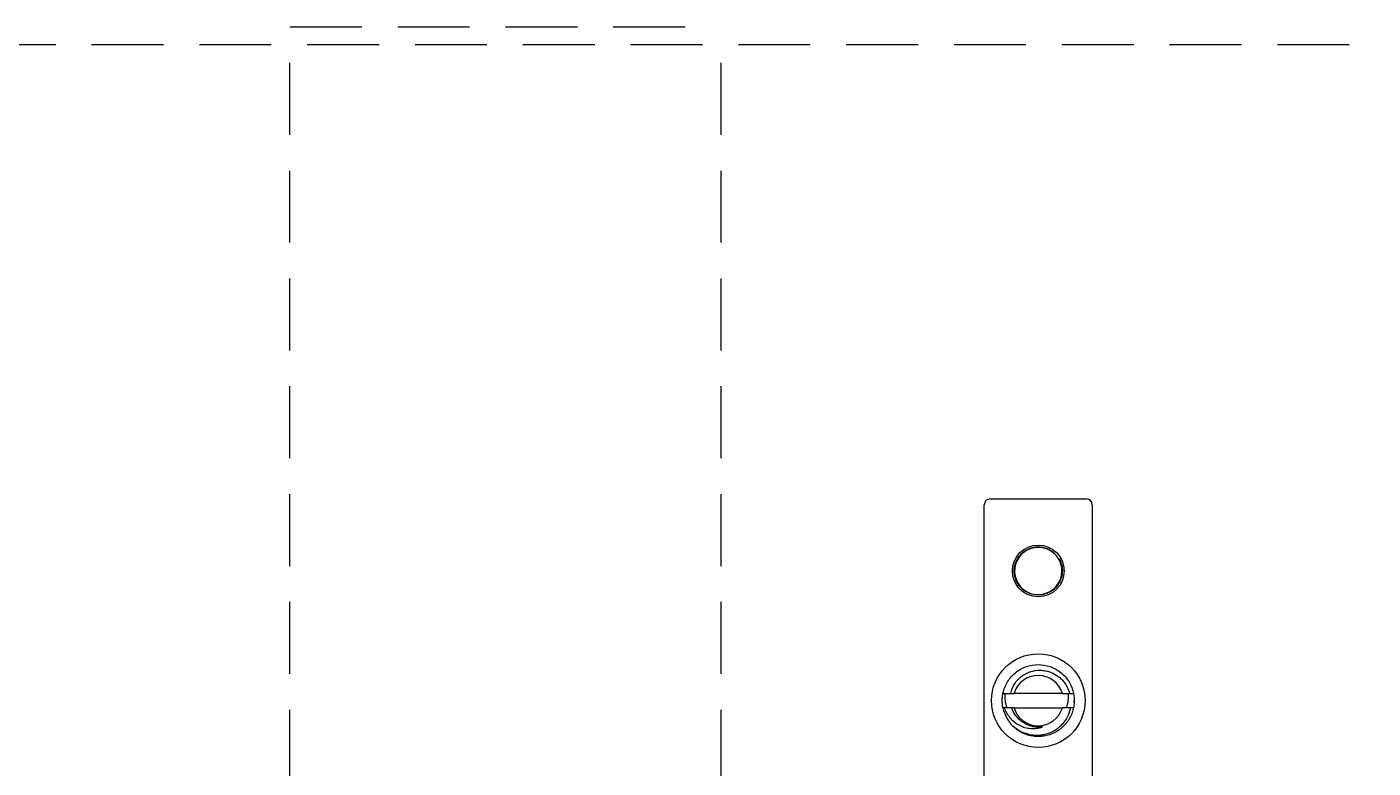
# Model space of a CAD drawing. Header units: inches. Extents: x 0.1 to 89.7, y 0.1 to 57.6.
# Drawn here: x 29.21 to 33.893, y 41.047 to 43.625 of the extents above; entities that cross this region are included whole.
import ezdxf
from ezdxf.enums import TextEntityAlignment as Align

# ---------------------------------------------------------------- set-up
doc = ezdxf.new("R2010")
doc.units = ezdxf.units.IN
doc.header["$MEASUREMENT"] = 0
doc.linetypes.add('HIDDEN', pattern=[0.375, 0.25, -0.125])
doc.linetypes.add('SLD-Solid', pattern=[0])
for name, color, linetype in [('DEFAULT_2', 8, 'HIDDEN'), ('MISC', 7, 'Continuous'), ('PSYMS', 7, 'Continuous')]:
    doc.layers.add(name, color=color, linetype=linetype)
doc.styles.add('WD', font='romans.shx', dxfattribs={"height": 0.185})

# ---------------------------------------------------------------- blocks, each defined once
blk = doc.blocks.new('HDV1_GND_09')
at = {"color": 7, "linetype": 'SLD-Solid', "lineweight": 25}
for p, q in [((0.0179, 0.3809), (4.9779, 0.3809)), ((-0.0021, 0.0259), (-0.0021, 0.3609)), ((0.6729, 0.3027), (0.6729, 0.3159)), ((0.6729, 0.2773), (0.6729, 0.1096)), ((0.7229, 0.1096), (0.7229, 0.2773)), ((0.6974, 0.0685), (0.6979, 0.0684)), ((4.9779, 0.0059), (0.0179, 0.0059))]:
    blk.add_line(p, q, dxfattribs=at)
at = {"color": 7, "linetype": 'SLD-Solid', "lineweight": 25, "flags": 128}
for points in [[(0.7045, 0.3182), (0.7034, 0.3183), (0.6979, 0.3184)], [(0.6697, 0.0716), (0.6733, 0.0709), (0.6759, 0.0704)]]:
    blk.add_lwpolyline(points, dxfattribs=at)
at = {"color": 7, "linetype": 'SLD-Solid', "lineweight": 25}
for centre, radius in [((0.6979, 0.1934), 0.1625), ((0.2479, 0.1934), 0.0898)]:
    blk.add_circle(centre, radius, dxfattribs=at)
for centre, radius, start, end in [((0.0179, 0.3609), 0.02, 90, 180), ((0.248, 0.1934), 0.082, 135.4941, 90.0886), ((0.2479, 0.1934), 0.082, 90, 135), ((0.6979, 0.1934), 0.0875, 106.6015, 253.3985), ((0.6979, 0.1934), 0.0875, 286.6015, 73.3985), ((0.6979, 0.1934), 0.125, 281.537, 315), ((0.0179, 0.0259), 0.02, 180, 270)]:
    blk.add_arc(centre, radius, start, end, dxfattribs=at)
for points, knots in [([(0.6729, 0.071), (0.6589, 0.0738), (0.6451, 0.0792), (0.6267, 0.0904), (0.621, 0.0946), (0.6104, 0.1039), (0.6056, 0.1088), (0.5922, 0.1252), (0.5849, 0.138), (0.5752, 0.1652), (0.5729, 0.1795), (0.5729, 0.2073), (0.5752, 0.2217), (0.5849, 0.2488), (0.5922, 0.2616), (0.6056, 0.278), (0.6104, 0.283), (0.621, 0.2922), (0.6267, 0.2965), (0.6451, 0.3077), (0.6589, 0.313), (0.6729, 0.3159)], [0, 0, 0, 0, 0.125, 0.125, 0.1875, 0.1875, 0.25, 0.25, 0.375, 0.375, 0.5, 0.5, 0.625, 0.625, 0.75, 0.75, 0.8125, 0.8125, 0.875, 0.875, 1, 1, 1, 1]), ([(0.6729, 0.0981), (0.6671, 0.0993), (0.6616, 0.101), (0.6508, 0.1053), (0.6455, 0.108), (0.6356, 0.1142), (0.6309, 0.1177), (0.6222, 0.1255), (0.6182, 0.1298), (0.611, 0.139), (0.6078, 0.1439), (0.6022, 0.1541), (0.5999, 0.1596), (0.5961, 0.1706), (0.5947, 0.1762), (0.5929, 0.1878), (0.5925, 0.1937), (0.5926, 0.2054), (0.5932, 0.2111), (0.5952, 0.2227), (0.5967, 0.2284), (0.6006, 0.2394), (0.603, 0.2447), (0.6086, 0.2549), (0.6119, 0.2599), (0.6191, 0.269), (0.623, 0.2733), (0.6316, 0.2812), (0.6363, 0.2849), (0.6508, 0.2945), (0.6615, 0.2994), (0.6729, 0.3026)], [0, 0, 0, 0, 0.0625, 0.0625, 0.125, 0.125, 0.1875, 0.1875, 0.25, 0.25, 0.3125, 0.3125, 0.375, 0.375, 0.4375, 0.4375, 0.5, 0.5, 0.5625, 0.5625, 0.625, 0.625, 0.6875, 0.6875, 0.75, 0.75, 0.8125, 0.8125, 0.875, 0.875, 1, 1, 1, 1]), ([(0.6729, 0.3158), (0.6742, 0.3161), (0.6785, 0.317), (0.6858, 0.3179), (0.6949, 0.3185), (0.7041, 0.3184), (0.7135, 0.3176), (0.7198, 0.3165), (0.723, 0.3159)], [0, 0, 0, 0, 0.0798626, 0.2610344, 0.4402345, 0.6181667, 0.8090426, 1, 1, 1, 1]), ([(0.6729, 0.297), (0.6814, 0.2979), (0.6898, 0.2978), (0.7066, 0.2956), (0.7149, 0.2934), (0.7229, 0.2902)], [0, 0, 0, 0, 0.5, 0.5, 1, 1, 1, 1]), ([(0.7229, 0.3159), (0.7229, 0.3128), (0.7229, 0.3091), (0.7229, 0.3055), (0.7229, 0.3051)], [0, 0, 0, 0, 0.872154, 1, 1, 1, 1]), ([(0.7229, 0.3159), (0.7258, 0.3152), (0.7317, 0.3139), (0.7404, 0.3111), (0.7488, 0.3077), (0.7572, 0.3036), (0.7654, 0.2987), (0.7734, 0.2932), (0.7809, 0.287), (0.7878, 0.2804), (0.7942, 0.2732), (0.8, 0.2657), (0.8051, 0.2578), (0.8096, 0.2497), (0.8135, 0.2413), (0.8167, 0.2325), (0.8193, 0.2235), (0.8213, 0.2141), (0.8225, 0.2045), (0.823, 0.1949), (0.8227, 0.1853), (0.8217, 0.1757), (0.82, 0.1663), (0.8176, 0.1571), (0.8146, 0.1484), (0.8109, 0.1398), (0.8066, 0.1316), (0.8018, 0.1238), (0.7964, 0.1164), (0.7915, 0.1104), (0.7881, 0.107), (0.7869, 0.1058)], [0, 0, 0, 0, 0.033723, 0.067593, 0.101521, 0.135415, 0.171985, 0.208298, 0.244248, 0.27976, 0.315461, 0.351583, 0.385934, 0.420475, 0.455112, 0.489748, 0.524288, 0.560708, 0.596805, 0.632474, 0.668007, 0.703985, 0.740318, 0.774807, 0.809423, 0.84407, 0.878652, 0.913074, 0.946884, 0.980361, 1, 1, 1, 1]), ([(0.7229, 0.3049), (0.7334, 0.303), (0.7435, 0.2997), (0.7627, 0.2903), (0.7716, 0.2844), (0.7835, 0.2737), (0.7872, 0.2698), (0.7941, 0.2617), (0.7973, 0.2574), (0.8059, 0.244), (0.8105, 0.2342), (0.8152, 0.219), (0.8164, 0.2139), (0.8182, 0.2034), (0.8188, 0.198), (0.8193, 0.182), (0.8183, 0.1714), (0.8135, 0.1505), (0.8097, 0.1406), (0.7998, 0.1218), (0.7936, 0.1129), (0.7863, 0.105)], [0, 0, 0, 0, 0.125, 0.125, 0.25, 0.25, 0.3125, 0.3125, 0.375, 0.375, 0.5, 0.5, 0.5625, 0.5625, 0.625, 0.625, 0.75, 0.75, 0.875, 0.875, 1, 1, 1, 1]), ([(0.2053, 0.2655), (0.2142, 0.2708), (0.2239, 0.2743), (0.2392, 0.2768), (0.2443, 0.2772), (0.2545, 0.277), (0.2597, 0.2764), (0.2697, 0.2744), (0.2746, 0.2729), (0.2841, 0.269), (0.2887, 0.2666), (0.2973, 0.2611), (0.3014, 0.258), (0.3088, 0.251), (0.3123, 0.2471), (0.3214, 0.2347), (0.3259, 0.2253), (0.3313, 0.2056), (0.3322, 0.1951), (0.3301, 0.1748), (0.3271, 0.1647), (0.3202, 0.151), (0.3174, 0.1466), (0.3112, 0.1385), (0.3077, 0.1347), (0.3001, 0.1279), (0.2959, 0.1247), (0.2872, 0.1194), (0.2826, 0.1171), (0.2731, 0.1134), (0.268, 0.112), (0.258, 0.1102), (0.2529, 0.1097), (0.2426, 0.1097), (0.2374, 0.1102), (0.2274, 0.1121), (0.2225, 0.1135), (0.208, 0.1191), (0.1992, 0.1245), (0.1878, 0.1349), (0.1843, 0.1387), (0.1782, 0.1468), (0.1754, 0.1512), (0.1708, 0.1604), (0.1689, 0.1652), (0.1661, 0.175), (0.1651, 0.1801), (0.1641, 0.1903), (0.164, 0.1954), (0.1649, 0.2056), (0.1658, 0.2108), (0.1699, 0.2255), (0.1745, 0.2349), (0.1806, 0.2433)], [0, 0, 0, 0, 0.0625, 0.0625, 0.09375, 0.09375, 0.125, 0.125, 0.15625, 0.15625, 0.1875, 0.1875, 0.21875, 0.21875, 0.25, 0.25, 0.3125, 0.3125, 0.375, 0.375, 0.4375, 0.4375, 0.46875, 0.46875, 0.5, 0.5, 0.53125, 0.53125, 0.5625, 0.5625, 0.59375, 0.59375, 0.625, 0.625, 0.65625, 0.65625, 0.6875, 0.6875, 0.75, 0.75, 0.78125, 0.78125, 0.8125, 0.8125, 0.84375, 0.84375, 0.875, 0.875, 0.90625, 0.90625, 0.9375, 0.9375, 1, 1, 1, 1]), ([(0.2479, 0.2754), (0.2404, 0.2757), (0.2332, 0.275), (0.2188, 0.2717), (0.2119, 0.269), (0.2053, 0.2655)], [0, 0, 0, 0, 0.5, 0.5, 1, 1, 1, 1]), ([(0.7229, 0.0749), (0.7293, 0.0773), (0.7355, 0.0803), (0.7473, 0.0874), (0.7529, 0.0915), (0.7633, 0.1006), (0.768, 0.1055), (0.7766, 0.1162), (0.7804, 0.1221), (0.7868, 0.1343), (0.7893, 0.1406), (0.793, 0.1537), (0.7942, 0.1606), (0.7952, 0.1743), (0.7951, 0.1811), (0.7933, 0.1947), (0.7917, 0.2015), (0.7892, 0.208)], [0, 0, 0, 0, 0.125, 0.125, 0.25, 0.25, 0.375, 0.375, 0.5, 0.5, 0.625, 0.625, 0.75, 0.75, 0.875, 0.875, 1, 1, 1, 1]), ([(0.7892, 0.208), (0.7902, 0.202), (0.7906, 0.1958), (0.7901, 0.1837), (0.7893, 0.1778), (0.7864, 0.166), (0.7844, 0.1602), (0.7794, 0.1493), (0.7763, 0.144), (0.7728, 0.1391)], [0, 0, 0, 0, 0.25, 0.25, 0.5, 0.5, 0.75, 0.75, 1, 1, 1, 1]), ([(0.6729, 0.071), (0.6729, 0.0741), (0.6729, 0.0804), (0.6729, 0.0891), (0.6729, 0.095), (0.6729, 0.0976), (0.6729, 0.0979)], [0, 0, 0, 0, 0.351256, 0.702512, 0.970015, 1, 1, 1, 1]), ([(0.7728, 0.1391), (0.7669, 0.13), (0.7596, 0.1222), (0.7425, 0.1091), (0.7331, 0.1042), (0.7229, 0.1008)], [0, 0, 0, 0, 0.5, 0.5, 1, 1, 1, 1]), ([(0.7229, 0.1007), (0.7229, 0.0988), (0.7229, 0.0969), (0.7229, 0.095), (0.7229, 0.0919), (0.7229, 0.0888), (0.7229, 0.0857), (0.7229, 0.0821), (0.7229, 0.0785), (0.7229, 0.0749)], [0.0001078695, 0.0001078695, 0.0001078695, 0.0001078695, 0.0002740643, 0.0002740643, 0.0002740643, 0.0005481286, 0.0005481286, 0.0005481286, 0.0008648953, 0.0008648953, 0.0008648953, 0.0008648953]), ([(0.7229, 0.0852), (0.7149, 0.0822), (0.7067, 0.0803), (0.6899, 0.0783), (0.6813, 0.0782), (0.6729, 0.079)], [0, 0, 0, 0, 0.5, 0.5, 1, 1, 1, 1]), ([(0.7229, 0.071), (0.7205, 0.0705), (0.7153, 0.0695), (0.7072, 0.0687), (0.6986, 0.0683), (0.69, 0.0686), (0.6814, 0.0694), (0.6757, 0.0704), (0.6729, 0.071)], [0, 0, 0, 0, 0.144028, 0.315854, 0.485778, 0.655359, 0.826889, 1, 1, 1, 1])]:
    blk.add_open_spline(points, degree=3, knots=knots, dxfattribs=at)
for points in [[(0.6729, 0.2773), (0.6729, 0.2858), (0.6729, 0.2942), (0.6729, 0.3026)], [(0.7229, 0.3049), (0.7229, 0.2957), (0.7229, 0.2865), (0.7229, 0.2773)], [(0.1806, 0.2433), (0.1835, 0.2462), (0.1866, 0.2489), (0.1899, 0.2514)], [(0.6729, 0.0981), (0.6729, 0.1019), (0.6729, 0.1057), (0.6729, 0.1096)], [(0.7229, 0.1096), (0.7229, 0.1066), (0.7229, 0.1037), (0.7229, 0.1008)], [(0.7229, 0.0749), (0.7229, 0.0736), (0.7229, 0.0723), (0.7229, 0.071)]]:
    blk.add_open_spline(points, degree=3, dxfattribs=at)
at = {"style": 'WD'}
blk.add_attdef('TAG1', text='', height=0.125, dxfattribs=at).set_placement((5.375, 0.125), align=Align.CENTER)
blk = doc.blocks.new('VDIN153B6')
at = {"layer": 'MISC', "color": 4, "linetype": 'HIDDEN'}
for p, q in [((-0.75, 0), (-0.75, 9)), ((-0.75, 9), (0.75, 9)), ((0.75, 0), (0.75, 9))]:
    blk.add_line(p, q, dxfattribs=at)

msp = doc.modelspace()

# ---------------------------------------------------------------- linework, layer by layer
at = {"layer": 'DEFAULT_2', "color": 8, "linetype": 'HIDDEN'}
msp.add_line((9.18539, 43.56363), (38.1773, 43.56363), dxfattribs=at)

# ---------------------------------------------------------------- block references
at = {"layer": 'PSYMS'}
msp.add_blockref('VDIN153B6', (30.875, 34.625), dxfattribs=at)
at = {"layer": 'PSYMS', "xscale": 1.001880327007336, "yscale": 1.001880327007336, "zscale": 1.001880327007336, "rotation": 270}
msp.add_blockref('HDV1_GND_09', (32.53458, 41.98115), dxfattribs=at)

doc.saveas('drawing.dxf')
